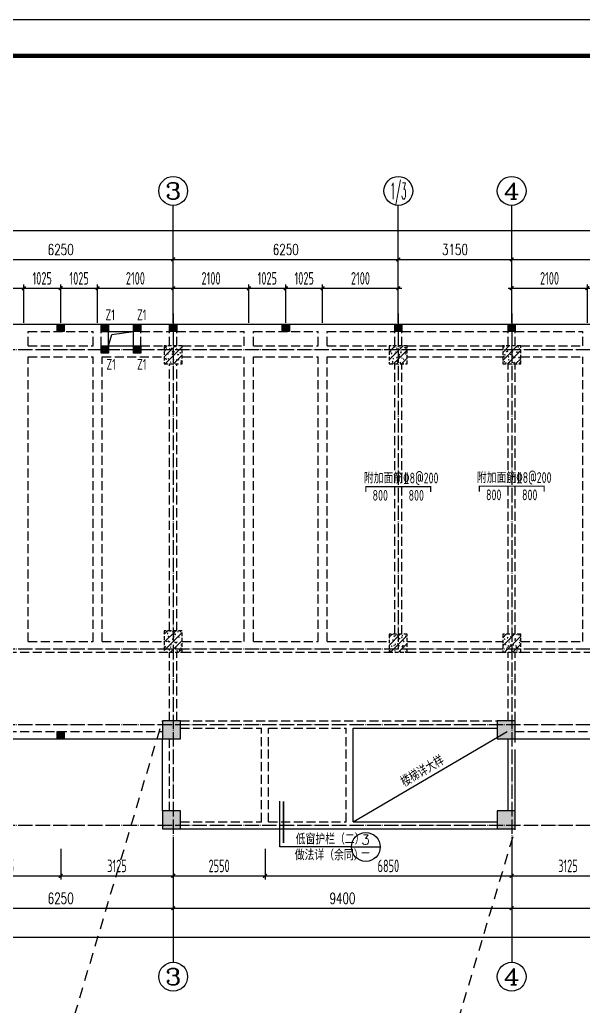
# Model space of a CAD drawing. Extents: x 139600 to 234074, y -135459 to 284050.
# Drawn here: x 158338 to 173988, y 256680 to 284050 of the extents above; entities that cross this region are included whole.
import ezdxf
from ezdxf.enums import TextEntityAlignment as Align

# ---------------------------------------------------------------- set-up
doc = ezdxf.new("R2010")
doc.units = 0
doc.header["$LTSCALE"] = 100
for name, pattern in [('3', [5, 3, -2]), ('DASHED', [0.75, 0.5, -0.25]), ('DASHEDX2', [1.5, 1, -0.5]), ('DOTE', [2.42, 2, -0.2, 0.02, -0.2]), ('HIDDEN', [7, 5, -2])]:
    doc.linetypes.add(name, pattern=pattern)
doc.layers.get('0').update_dxf_attribs({"linetype": 'CONTINUOUS'})
doc.layers.get('Defpoints').update_dxf_attribs({"linetype": 'CONTINUOUS'})
for name, color, linetype in [('AXIS', 3, 'CONTINUOUS'), ('AXIS_TEXT', 7, 'CONTINUOUS'), ('BEAM', 4, 'DASHED'), ('BEAM_CON', 4, 'CONTINUOUS'), ('B挑板&檐线', 6, 'CONTINUOUS'), ('B板细部尺寸标注', 9, 'CONTINUOUS'), ('COLU', 7, 'CONTINUOUS'), ('DOTE', 8, 'DOTE'), ('D大样&索引', 7, 'CONTINUOUS'), ('D洞口边线', 6, 'CONTINUOUS'), ('GZ', 2, 'CONTINUOUS'), ('S审图修改', 2, 'CONTINUOUS'), ('T模板通用标注', 7, 'CONTINUOUS'), ('图框', 7, 'CONTINUOUS')]:
    doc.layers.add(name, color=color, linetype=linetype)
doc.styles.add('_TCH_AXIS', font='COMPLEX', dxfattribs={"bigfont": 'GBCBIG'})
doc.styles.add('_TCH_DIM', font='tssdeng.shx', dxfattribs={"width": 0.7, "bigfont": '1.shx'})
doc.styles.add('_TCH_DIM_T3', font='simplex_.ttf', dxfattribs={"width": 0.705882, "bigfont": 'GBCBIG'})
doc.styles.add('BW_Rein', font='Tssdeng.shx', dxfattribs={"width": 0.7, "bigfont": 'hztxt.shx'})
doc.styles.add('COMP', font='COMPLEX', dxfattribs={"bigfont": 'hztxt'})
doc.styles.add('COMPLEX', font='COMPLEX')
doc.styles.add('TSSD_Dimension', font='tssdeng.shx', dxfattribs={"width": 0.62, "bigfont": '1.shx'})
doc.styles.add('TSSD_Rein', font='Tssdeng.shx', dxfattribs={"width": 0.7, "bigfont": '1.shx'})
doc.dimstyles.new('_TCH_ARCH&&100', dxfattribs={"dimtxt": 297.5, "dimasz": 100, "dimexe": 250, "dimexo": 300, "dimgap": 126.25, "dimtad": 1, "dimdec": 0, "dimzin": 0, "dimdsep": 46, "dimtxsty": '_TCH_DIM_T3', "dimblk": 'ARCHTICK', "dimcen": 0.09, "dimclrt": 7, "dimazin": 2, "dimtfac": 1, "dimtdec": 0, "dimtix": 1, "dimtmove": 2, "dimatfit": 3, "dimfxl": 1, "dimtolj": 1, "dimtzin": 0, "dimarcsym": 0})
doc.dimstyles.new('TSSD_100_100', dxfattribs={"dimtxt": 350, "dimasz": 100, "dimexe": 100, "dimexo": 250, "dimgap": 100, "dimtad": 1, "dimdec": 0, "dimzin": 0, "dimdsep": 46, "dimtxsty": 'TSSD_Dimension', "dimblk": 'ARCHTICK', "dimblk1": 'ARCHTICK', "dimblk2": 'ARCHTICK', "dimcen": 0, "dimdle": 100, "dimclrt": 7, "dimadec": 0, "dimazin": 0, "dimtfac": 1, "dimtdec": 0, "dimtix": 1, "dimtmove": 2, "dimatfit": 3, "dimfxl": 1, "dimtolj": 1, "dimtzin": 0, "dimarcsym": 0})
doc.dimstyles.new('TSSD_100_100$0', dxfattribs={"dimtxt": 350, "dimasz": 150, "dimexe": 100, "dimexo": 50, "dimgap": 100, "dimtad": 1, "dimdec": 0, "dimzin": 0, "dimdsep": 46, "dimtxsty": 'TSSD_Rein', "dimblk": 'OBLIQUE', "dimcen": 0, "dimdle": 100, "dimclrt": 7, "dimadec": 0, "dimazin": 0, "dimtfac": 1, "dimtdec": 0, "dimtix": 1, "dimtmove": 2, "dimatfit": 3, "dimfxl": 250, "dimtolj": 1, "dimtzin": 0, "dimarcsym": 0})
pattern_1 = [(50, (87225, 0), (143.452037, -12.550427), [15, -165]), (355, (87225, 0), (-27.75027, 150.43843), [12, -132]), (100.4514, (87236.95, -1.05), (115.701876, 137.88791), [12.74804, -140.22842]), (46.1842, (87225, 40), (213.44821, -33.1038), [22.5, -247.5]), (96.6356, (87242.79, 37.24), (186.93254, 194.82357), [19.12206, -210.3426]), (351.1842, (87225, 40), (186.93239, 194.82372), [18, -198]), (21, (87245, 30), (119.38141, -80.52378), [15, -165]), (326, (87245, 30), (48.66307, 145.03001), [12, -132]), (71.4514, (87254.95, 23.29), (168.044526, 64.5061), [12.74804, -140.22842]), (45, (87225, 0), (-113.137085, 113.137085), [])]

# ---------------------------------------------------------------- blocks, each defined once
blk = doc.blocks.new('_AXISO')
blk.add_circle((0, 0), 0.5)
at = {"layer": 'AXIS_TEXT', "style": 'COMPLEX', "width": 1.041667}
blk.add_attdef('A', text='', height=0.56, dxfattribs=at).set_placement((-0.25, -0.28), (0.25, -0.28), align=Align.FIT)
blk = doc.blocks.new('_ArchTick')
at = {"color": 0, "linetype": 'ByBlock', "const_width": 0.4}
blk.add_lwpolyline([(-0.5, -0.5), (0.5, 0.5)], dxfattribs=at)
blk = doc.blocks.new('*D409')
at = {"layer": 'AXIS', "color": 0, "lineweight": -2}
for p, q in [((156350, 276200), (156350, 277650)), ((162600, 276200), (162600, 277650)), ((156350, 277400), (162600, 277400))]:
    blk.add_line(p, q, dxfattribs=at)
at = {"layer": 'Defpoints', "color": 0}
for p in [(162600, 277400), (156350, 275900), (162600, 275900)]:
    blk.add_point(p, dxfattribs=at)
at = {"layer": 'AXIS', "color": 0, "lineweight": -2, "xscale": 100, "yscale": 100, "zscale": 100, "rotation": 180}
blk.add_blockref('_ArchTick', (156350, 277400), dxfattribs=at)
at = {"layer": 'AXIS', "color": 0, "lineweight": -2, "xscale": 100, "yscale": 100, "zscale": 100}
blk.add_blockref('_ArchTick', (162600, 277400), dxfattribs=at)
at = {"layer": 'AXIS', "color": 7, "insert": (159475, 277675), "char_height": 297.5, "attachment_point": 5, "style": '_TCH_DIM_T3'}
blk.add_mtext('\\A1;6250', dxfattribs=at)
blk = doc.blocks.new('*D410')
at = {"layer": 'AXIS', "color": 0, "lineweight": -2}
for p, q in [((162600, 276200), (162600, 277650)), ((168850, 276200), (168850, 277650)), ((162600, 277400), (168850, 277400))]:
    blk.add_line(p, q, dxfattribs=at)
at = {"layer": 'Defpoints', "color": 0}
for p in [(168850, 277400), (162600, 275900), (168850, 275900)]:
    blk.add_point(p, dxfattribs=at)
at = {"layer": 'AXIS', "color": 0, "lineweight": -2, "xscale": 100, "yscale": 100, "zscale": 100, "rotation": 180}
blk.add_blockref('_ArchTick', (162600, 277400), dxfattribs=at)
at = {"layer": 'AXIS', "color": 0, "lineweight": -2, "xscale": 100, "yscale": 100, "zscale": 100}
blk.add_blockref('_ArchTick', (168850, 277400), dxfattribs=at)
at = {"layer": 'AXIS', "color": 7, "insert": (165725, 277675), "char_height": 297.5, "attachment_point": 5, "style": '_TCH_DIM_T3'}
blk.add_mtext('\\A1;6250', dxfattribs=at)
blk = doc.blocks.new('*D411')
at = {"layer": 'AXIS', "color": 0, "lineweight": -2}
for p, q in [((168850, 276200), (168850, 277650)), ((172000, 276200), (172000, 277650)), ((168850, 277400), (172000, 277400))]:
    blk.add_line(p, q, dxfattribs=at)
at = {"layer": 'Defpoints', "color": 0}
for p in [(172000, 277400), (168850, 275900), (172000, 275900)]:
    blk.add_point(p, dxfattribs=at)
at = {"layer": 'AXIS', "color": 0, "lineweight": -2, "xscale": 100, "yscale": 100, "zscale": 100, "rotation": 180}
blk.add_blockref('_ArchTick', (168850, 277400), dxfattribs=at)
at = {"layer": 'AXIS', "color": 0, "lineweight": -2, "xscale": 100, "yscale": 100, "zscale": 100}
blk.add_blockref('_ArchTick', (172000, 277400), dxfattribs=at)
at = {"layer": 'AXIS', "color": 7, "insert": (170425, 277675), "char_height": 297.5, "attachment_point": 5, "style": '_TCH_DIM_T3'}
blk.add_mtext('\\A1;3150', dxfattribs=at)
blk = doc.blocks.new('*D412')
at = {"layer": 'AXIS', "color": 0, "lineweight": -2}
for p, q in [((172000, 276200), (172000, 277650)), ((178250, 276200), (178250, 277650)), ((172000, 277400), (178250, 277400))]:
    blk.add_line(p, q, dxfattribs=at)
at = {"layer": 'Defpoints', "color": 0}
for p in [(178250, 277400), (172000, 275900), (178250, 275900)]:
    blk.add_point(p, dxfattribs=at)
at = {"layer": 'AXIS', "color": 0, "lineweight": -2, "xscale": 100, "yscale": 100, "zscale": 100, "rotation": 180}
blk.add_blockref('_ArchTick', (172000, 277400), dxfattribs=at)
at = {"layer": 'AXIS', "color": 0, "lineweight": -2, "xscale": 100, "yscale": 100, "zscale": 100}
blk.add_blockref('_ArchTick', (178250, 277400), dxfattribs=at)
at = {"layer": 'AXIS', "color": 7, "insert": (175125, 277675), "char_height": 297.5, "attachment_point": 5, "style": '_TCH_DIM_T3'}
blk.add_mtext('\\A1;6250', dxfattribs=at)
blk = doc.blocks.new('*D416')
at = {"layer": 'AXIS', "color": 0, "lineweight": -2}
for p, q in [((156350, 260100), (156350, 259150)), ((162600, 260100), (162600, 259150)), ((156350, 259400), (162600, 259400))]:
    blk.add_line(p, q, dxfattribs=at)
at = {"layer": 'Defpoints', "color": 0}
for p in [(156350, 260400), (162600, 260400), (162600, 259400)]:
    blk.add_point(p, dxfattribs=at)
at = {"layer": 'AXIS', "color": 0, "lineweight": -2, "xscale": 100, "yscale": 100, "zscale": 100, "rotation": 180}
blk.add_blockref('_ArchTick', (156350, 259400), dxfattribs=at)
at = {"layer": 'AXIS', "color": 0, "lineweight": -2, "xscale": 100, "yscale": 100, "zscale": 100}
blk.add_blockref('_ArchTick', (162600, 259400), dxfattribs=at)
at = {"layer": 'AXIS', "color": 7, "insert": (159475, 259675), "char_height": 297.5, "attachment_point": 5, "style": '_TCH_DIM_T3'}
blk.add_mtext('\\A1;6250', dxfattribs=at)
blk = doc.blocks.new('*D417')
at = {"layer": 'AXIS', "color": 0, "lineweight": -2}
for p, q in [((162600, 260100), (162600, 259150)), ((172000, 260100), (172000, 259150)), ((162600, 259400), (172000, 259400))]:
    blk.add_line(p, q, dxfattribs=at)
at = {"layer": 'Defpoints', "color": 0}
for p in [(162600, 260400), (172000, 260400), (172000, 259400)]:
    blk.add_point(p, dxfattribs=at)
at = {"layer": 'AXIS', "color": 0, "lineweight": -2, "xscale": 100, "yscale": 100, "zscale": 100, "rotation": 180}
blk.add_blockref('_ArchTick', (162600, 259400), dxfattribs=at)
at = {"layer": 'AXIS', "color": 0, "lineweight": -2, "xscale": 100, "yscale": 100, "zscale": 100}
blk.add_blockref('_ArchTick', (172000, 259400), dxfattribs=at)
at = {"layer": 'AXIS', "color": 7, "insert": (167300, 259675), "char_height": 297.5, "attachment_point": 5, "style": '_TCH_DIM_T3'}
blk.add_mtext('\\A1;9400', dxfattribs=at)
blk = doc.blocks.new('*D418')
at = {"layer": 'AXIS', "color": 0, "lineweight": -2}
for p, q in [((172000, 260100), (172000, 259150)), ((178250, 260100), (178250, 259150)), ((172000, 259400), (178250, 259400))]:
    blk.add_line(p, q, dxfattribs=at)
at = {"layer": 'Defpoints', "color": 0}
for p in [(172000, 260400), (178250, 260400), (178250, 259400)]:
    blk.add_point(p, dxfattribs=at)
at = {"layer": 'AXIS', "color": 0, "lineweight": -2, "xscale": 100, "yscale": 100, "zscale": 100, "rotation": 180}
blk.add_blockref('_ArchTick', (172000, 259400), dxfattribs=at)
at = {"layer": 'AXIS', "color": 0, "lineweight": -2, "xscale": 100, "yscale": 100, "zscale": 100}
blk.add_blockref('_ArchTick', (178250, 259400), dxfattribs=at)
at = {"layer": 'AXIS', "color": 7, "insert": (175125, 259675), "char_height": 297.5, "attachment_point": 5, "style": '_TCH_DIM_T3'}
blk.add_mtext('\\A1;6250', dxfattribs=at)
blk = doc.blocks.new('*D422')
at = {"layer": 'AXIS', "color": 0, "lineweight": -2}
for p, q in [((150100, 276200), (150100, 278450)), ((201850, 276200), (201850, 278450)), ((150100, 278200), (201850, 278200))]:
    blk.add_line(p, q, dxfattribs=at)
at = {"layer": 'Defpoints', "color": 0}
for p in [(201850, 278200), (150100, 275900), (201850, 275900)]:
    blk.add_point(p, dxfattribs=at)
at = {"layer": 'AXIS', "color": 0, "lineweight": -2, "xscale": 100, "yscale": 100, "zscale": 100, "rotation": 180}
blk.add_blockref('_ArchTick', (150100, 278200), dxfattribs=at)
at = {"layer": 'AXIS', "color": 0, "lineweight": -2, "xscale": 100, "yscale": 100, "zscale": 100}
blk.add_blockref('_ArchTick', (201850, 278200), dxfattribs=at)
at = {"layer": 'AXIS', "color": 7, "insert": (175975, 278475), "char_height": 297.5, "attachment_point": 5, "style": '_TCH_DIM_T3'}
blk.add_mtext('\\A1;51750', dxfattribs=at)
blk = doc.blocks.new('*D427')
at = {"layer": 'AXIS', "color": 0, "lineweight": -2}
for p, q in [((150100, 260100), (150100, 258350)), ((201850, 260100), (201850, 258350)), ((150100, 258600), (201850, 258600))]:
    blk.add_line(p, q, dxfattribs=at)
at = {"layer": 'Defpoints', "color": 0}
for p in [(150100, 260400), (201850, 260400), (201850, 258600)]:
    blk.add_point(p, dxfattribs=at)
at = {"layer": 'AXIS', "color": 0, "lineweight": -2, "xscale": 100, "yscale": 100, "zscale": 100, "rotation": 180}
blk.add_blockref('_ArchTick', (150100, 258600), dxfattribs=at)
at = {"layer": 'AXIS', "color": 0, "lineweight": -2, "xscale": 100, "yscale": 100, "zscale": 100}
blk.add_blockref('_ArchTick', (201850, 258600), dxfattribs=at)
at = {"layer": 'AXIS', "color": 7, "insert": (175975, 258875), "char_height": 297.5, "attachment_point": 5, "style": '_TCH_DIM_T3'}
blk.add_mtext('\\A1;51750', dxfattribs=at)
blk = doc.blocks.new('*D432')
at = {"layer": 'B板细部尺寸标注', "color": 0, "lineweight": -2}
for p, q in [((162600, 261050), (162600, 260200)), ((165150, 261050), (165150, 260200)), ((162500, 260300), (165250, 260300))]:
    blk.add_line(p, q, dxfattribs=at)
at = {"layer": 'Defpoints', "color": 0}
for p in [(162600, 261300), (165150, 261300), (165150, 260300)]:
    blk.add_point(p, dxfattribs=at)
at = {"layer": 'B板细部尺寸标注', "color": 0, "lineweight": -2, "xscale": 100, "yscale": 100, "zscale": 100, "rotation": 180}
blk.add_blockref('_ArchTick', (162600, 260300), dxfattribs=at)
at = {"layer": 'B板细部尺寸标注', "color": 0, "lineweight": -2, "xscale": 100, "yscale": 100, "zscale": 100}
blk.add_blockref('_ArchTick', (165150, 260300), dxfattribs=at)
at = {"layer": 'B板细部尺寸标注', "color": 7, "insert": (163875, 260575), "char_height": 350, "attachment_point": 5, "style": 'TSSD_Dimension'}
blk.add_mtext('\\A1;2550', dxfattribs=at)
blk = doc.blocks.new('*D433')
at = {"layer": 'B板细部尺寸标注', "color": 0, "lineweight": -2}
for p, q in [((165150, 261050), (165150, 260200)), ((172000, 261050), (172000, 260200)), ((165050, 260300), (172100, 260300))]:
    blk.add_line(p, q, dxfattribs=at)
at = {"layer": 'Defpoints', "color": 0}
for p in [(165150, 261300), (172000, 261300), (172000, 260300)]:
    blk.add_point(p, dxfattribs=at)
at = {"layer": 'B板细部尺寸标注', "color": 0, "lineweight": -2, "xscale": 100, "yscale": 100, "zscale": 100, "rotation": 180}
blk.add_blockref('_ArchTick', (165150, 260300), dxfattribs=at)
at = {"layer": 'B板细部尺寸标注', "color": 0, "lineweight": -2, "xscale": 100, "yscale": 100, "zscale": 100}
blk.add_blockref('_ArchTick', (172000, 260300), dxfattribs=at)
at = {"layer": 'B板细部尺寸标注', "color": 7, "insert": (168575, 260575), "char_height": 350, "attachment_point": 5, "style": 'TSSD_Dimension'}
blk.add_mtext('\\A1;6850', dxfattribs=at)
blk = doc.blocks.new('*D450')
at = {"layer": 'B板细部尺寸标注', "color": 0, "lineweight": -2}
for p, q in [((171900, 276600), (174200, 276600)), ((172000, 275645), (172000, 276700)), ((174100, 275645), (174100, 276700))]:
    blk.add_line(p, q, dxfattribs=at)
at = {"layer": 'Defpoints', "color": 0}
for p in [(174100, 276600), (172000, 275395), (174100, 275395)]:
    blk.add_point(p, dxfattribs=at)
at = {"layer": 'B板细部尺寸标注', "color": 0, "lineweight": -2, "xscale": 100, "yscale": 100, "zscale": 100, "rotation": 180}
blk.add_blockref('_ArchTick', (172000, 276600), dxfattribs=at)
at = {"layer": 'B板细部尺寸标注', "color": 0, "lineweight": -2, "xscale": 100, "yscale": 100, "zscale": 100}
blk.add_blockref('_ArchTick', (174100, 276600), dxfattribs=at)
at = {"layer": 'B板细部尺寸标注', "color": 7, "insert": (173050, 276875), "char_height": 350, "attachment_point": 5, "style": 'TSSD_Dimension'}
blk.add_mtext('\\A1;2100', dxfattribs=at)
blk = doc.blocks.new('*D452')
at = {"layer": 'B板细部尺寸标注', "color": 0, "lineweight": -2}
for p, q in [((166650, 276600), (168950, 276600)), ((166750, 275645), (166750, 276700)), ((168850, 275645), (168850, 276700))]:
    blk.add_line(p, q, dxfattribs=at)
at = {"layer": 'Defpoints', "color": 0}
for p in [(168850, 276600), (166750, 275395), (168850, 275395)]:
    blk.add_point(p, dxfattribs=at)
at = {"layer": 'B板细部尺寸标注', "color": 0, "lineweight": -2, "xscale": 100, "yscale": 100, "zscale": 100, "rotation": 180}
blk.add_blockref('_ArchTick', (166750, 276600), dxfattribs=at)
at = {"layer": 'B板细部尺寸标注', "color": 0, "lineweight": -2, "xscale": 100, "yscale": 100, "zscale": 100}
blk.add_blockref('_ArchTick', (168850, 276600), dxfattribs=at)
at = {"layer": 'B板细部尺寸标注', "color": 7, "insert": (167800, 276875), "char_height": 350, "attachment_point": 5, "style": 'TSSD_Dimension'}
blk.add_mtext('\\A1;2100', dxfattribs=at)
blk = doc.blocks.new('*D453')
at = {"layer": 'B板细部尺寸标注', "color": 0, "lineweight": -2}
for p, q in [((162500, 276600), (164800, 276600)), ((162600, 275645), (162600, 276700)), ((164700, 275645), (164700, 276700))]:
    blk.add_line(p, q, dxfattribs=at)
at = {"layer": 'Defpoints', "color": 0}
for p in [(164700, 276600), (162600, 275395), (164700, 275395)]:
    blk.add_point(p, dxfattribs=at)
at = {"layer": 'B板细部尺寸标注', "color": 0, "lineweight": -2, "xscale": 100, "yscale": 100, "zscale": 100, "rotation": 180}
blk.add_blockref('_ArchTick', (162600, 276600), dxfattribs=at)
at = {"layer": 'B板细部尺寸标注', "color": 0, "lineweight": -2, "xscale": 100, "yscale": 100, "zscale": 100}
blk.add_blockref('_ArchTick', (164700, 276600), dxfattribs=at)
at = {"layer": 'B板细部尺寸标注', "color": 7, "insert": (163650, 276875), "char_height": 350, "attachment_point": 5, "style": 'TSSD_Dimension'}
blk.add_mtext('\\A1;2100', dxfattribs=at)
blk = doc.blocks.new('*D454')
at = {"layer": 'B板细部尺寸标注', "color": 0, "lineweight": -2}
for p, q in [((164600, 276600), (165825, 276600)), ((164700, 275645), (164700, 276700)), ((165725, 275645), (165725, 276700))]:
    blk.add_line(p, q, dxfattribs=at)
at = {"layer": 'Defpoints', "color": 0}
for p in [(165725, 276600), (164700, 275395), (165725, 275395)]:
    blk.add_point(p, dxfattribs=at)
at = {"layer": 'B板细部尺寸标注', "color": 0, "lineweight": -2, "xscale": 100, "yscale": 100, "zscale": 100, "rotation": 180}
blk.add_blockref('_ArchTick', (164700, 276600), dxfattribs=at)
at = {"layer": 'B板细部尺寸标注', "color": 0, "lineweight": -2, "xscale": 100, "yscale": 100, "zscale": 100}
blk.add_blockref('_ArchTick', (165725, 276600), dxfattribs=at)
at = {"layer": 'B板细部尺寸标注', "color": 7, "insert": (165212, 276875), "char_height": 350, "attachment_point": 5, "style": 'TSSD_Dimension'}
blk.add_mtext('\\A1;1025', dxfattribs=at)
blk = doc.blocks.new('*D455')
at = {"layer": 'B板细部尺寸标注', "color": 0, "lineweight": -2}
for p, q in [((160400, 276600), (162700, 276600)), ((160500, 275645), (160500, 276700)), ((162600, 275645), (162600, 276700))]:
    blk.add_line(p, q, dxfattribs=at)
at = {"layer": 'Defpoints', "color": 0}
for p in [(162600, 276600), (160500, 275395), (162600, 275395)]:
    blk.add_point(p, dxfattribs=at)
at = {"layer": 'B板细部尺寸标注', "color": 0, "lineweight": -2, "xscale": 100, "yscale": 100, "zscale": 100, "rotation": 180}
blk.add_blockref('_ArchTick', (160500, 276600), dxfattribs=at)
at = {"layer": 'B板细部尺寸标注', "color": 0, "lineweight": -2, "xscale": 100, "yscale": 100, "zscale": 100}
blk.add_blockref('_ArchTick', (162600, 276600), dxfattribs=at)
at = {"layer": 'B板细部尺寸标注', "color": 7, "insert": (161550, 276875), "char_height": 350, "attachment_point": 5, "style": 'TSSD_Dimension'}
blk.add_mtext('\\A1;2100', dxfattribs=at)
blk = doc.blocks.new('*D456')
at = {"layer": 'B板细部尺寸标注', "color": 0, "lineweight": -2}
for p, q in [((156250, 276600), (158550, 276600)), ((156350, 275645), (156350, 276700)), ((158450, 275645), (158450, 276700))]:
    blk.add_line(p, q, dxfattribs=at)
at = {"layer": 'Defpoints', "color": 0}
for p in [(158450, 276600), (156350, 275395), (158450, 275395)]:
    blk.add_point(p, dxfattribs=at)
at = {"layer": 'B板细部尺寸标注', "color": 0, "lineweight": -2, "xscale": 100, "yscale": 100, "zscale": 100, "rotation": 180}
blk.add_blockref('_ArchTick', (156350, 276600), dxfattribs=at)
at = {"layer": 'B板细部尺寸标注', "color": 0, "lineweight": -2, "xscale": 100, "yscale": 100, "zscale": 100}
blk.add_blockref('_ArchTick', (158450, 276600), dxfattribs=at)
at = {"layer": 'B板细部尺寸标注', "color": 7, "insert": (157400, 276875), "char_height": 350, "attachment_point": 5, "style": 'TSSD_Dimension'}
blk.add_mtext('\\A1;2100', dxfattribs=at)
blk = doc.blocks.new('*D457')
at = {"layer": 'B板细部尺寸标注', "color": 0, "lineweight": -2}
for p, q in [((159375, 276600), (160600, 276600)), ((159475, 275645), (159475, 276700)), ((160500, 275645), (160500, 276700))]:
    blk.add_line(p, q, dxfattribs=at)
at = {"layer": 'Defpoints', "color": 0}
for p in [(160500, 276600), (159475, 275395), (160500, 275395)]:
    blk.add_point(p, dxfattribs=at)
at = {"layer": 'B板细部尺寸标注', "color": 0, "lineweight": -2, "xscale": 100, "yscale": 100, "zscale": 100, "rotation": 180}
blk.add_blockref('_ArchTick', (159475, 276600), dxfattribs=at)
at = {"layer": 'B板细部尺寸标注', "color": 0, "lineweight": -2, "xscale": 100, "yscale": 100, "zscale": 100}
blk.add_blockref('_ArchTick', (160500, 276600), dxfattribs=at)
at = {"layer": 'B板细部尺寸标注', "color": 7, "insert": (159988, 276875), "char_height": 350, "attachment_point": 5, "style": 'TSSD_Dimension'}
blk.add_mtext('\\A1;1025', dxfattribs=at)
blk = doc.blocks.new('A2+1_2')
at = {"layer": '图框'}
blk.add_lwpolyline([(0, 0), (89100, 0), (89100, 42000), (0, 42000)], close=True, dxfattribs=at)
at = {"layer": '图框', "const_width": 120}
blk.add_lwpolyline([(2500, 1000), (88100, 1000), (88100, 41000), (2500, 41000)], close=True, dxfattribs=at)
blk = doc.blocks.new('A$C000F6301')
at = {"layer": 'D大样&索引', "color": 6}
blk.add_line((0, 0), (800, 0), dxfattribs=at)
blk.add_circle((400, 0), 400, dxfattribs=at)
blk = doc.blocks.new('GZ')
at = {"layer": 'GZ'}
blk.add_hatch(color=252, dxfattribs=at).paths.add_polyline_path([(200, 0), (0, 0), (0, 200), (200, 200)])
at = {"layer": 'GZ', "color": 2}
blk.add_lwpolyline([(200, 0), (0, 0), (0, 200), (200, 200)], close=True, dxfattribs=at)
blk = doc.blocks.new('A$C4B1B14C1')
at = {"layer": 'GZ'}
for p in [(9275, 500), (12400, 500), (15525, 500), (18650, 500), (21800, 500), (9275, -10800)]:
    blk.add_blockref('GZ', p, dxfattribs=at)
blk = doc.blocks.new('*D1833')
at = {"layer": 'B板细部尺寸标注', "color": 0, "lineweight": -2}
for p, q in [((156350, 261050), (156350, 260200)), ((159475, 261050), (159475, 260200)), ((156250, 260300), (159575, 260300))]:
    blk.add_line(p, q, dxfattribs=at)
at = {"layer": 'Defpoints', "color": 0}
for p in [(156350, 261300), (159475, 261300), (159475, 260300)]:
    blk.add_point(p, dxfattribs=at)
at = {"layer": 'B板细部尺寸标注', "color": 0, "lineweight": -2, "xscale": 100, "yscale": 100, "zscale": 100, "rotation": 180}
blk.add_blockref('_ArchTick', (156350, 260300), dxfattribs=at)
at = {"layer": 'B板细部尺寸标注', "color": 0, "lineweight": -2, "xscale": 100, "yscale": 100, "zscale": 100}
blk.add_blockref('_ArchTick', (159475, 260300), dxfattribs=at)
at = {"layer": 'B板细部尺寸标注', "color": 7, "insert": (157912.5, 260575), "char_height": 350, "attachment_point": 5, "style": 'TSSD_Dimension'}
blk.add_mtext('\\A1;3125', dxfattribs=at)
blk = doc.blocks.new('*D1834')
at = {"layer": 'B板细部尺寸标注', "color": 0, "lineweight": -2}
for p, q in [((159475, 261050), (159475, 260200)), ((162600, 261050), (162600, 260200)), ((159375, 260300), (162700, 260300))]:
    blk.add_line(p, q, dxfattribs=at)
at = {"layer": 'Defpoints', "color": 0}
for p in [(159475, 261300), (162600, 261300), (162600, 260300)]:
    blk.add_point(p, dxfattribs=at)
at = {"layer": 'B板细部尺寸标注', "color": 0, "lineweight": -2, "xscale": 100, "yscale": 100, "zscale": 100, "rotation": 180}
blk.add_blockref('_ArchTick', (159475, 260300), dxfattribs=at)
at = {"layer": 'B板细部尺寸标注', "color": 0, "lineweight": -2, "xscale": 100, "yscale": 100, "zscale": 100}
blk.add_blockref('_ArchTick', (162600, 260300), dxfattribs=at)
at = {"layer": 'B板细部尺寸标注', "color": 7, "insert": (161037.5, 260575), "char_height": 350, "attachment_point": 5, "style": 'TSSD_Dimension'}
blk.add_mtext('\\A1;3125', dxfattribs=at)
blk = doc.blocks.new('*D1835')
at = {"layer": 'B板细部尺寸标注', "color": 0, "lineweight": -2}
for p, q in [((172000, 261050), (172000, 260200)), ((175125, 261050), (175125, 260200)), ((171900, 260300), (175225, 260300))]:
    blk.add_line(p, q, dxfattribs=at)
at = {"layer": 'Defpoints', "color": 0}
for p in [(172000, 261300), (175125, 261300), (175125, 260300)]:
    blk.add_point(p, dxfattribs=at)
at = {"layer": 'B板细部尺寸标注', "color": 0, "lineweight": -2, "xscale": 100, "yscale": 100, "zscale": 100, "rotation": 180}
blk.add_blockref('_ArchTick', (172000, 260300), dxfattribs=at)
at = {"layer": 'B板细部尺寸标注', "color": 0, "lineweight": -2, "xscale": 100, "yscale": 100, "zscale": 100}
blk.add_blockref('_ArchTick', (175125, 260300), dxfattribs=at)
at = {"layer": 'B板细部尺寸标注', "color": 7, "insert": (173562.5, 260575), "char_height": 350, "attachment_point": 5, "style": 'TSSD_Dimension'}
blk.add_mtext('\\A1;3125', dxfattribs=at)
blk = doc.blocks.new('*D1842')
at = {"layer": 'B板细部尺寸标注', "color": 0, "lineweight": -2}
for p, q in [((158350, 276600), (159575, 276600)), ((158450, 275645), (158450, 276700)), ((159475, 275645), (159475, 276700))]:
    blk.add_line(p, q, dxfattribs=at)
at = {"layer": 'Defpoints', "color": 0}
for p in [(159475, 276600), (158450, 275395), (159475, 275395)]:
    blk.add_point(p, dxfattribs=at)
at = {"layer": 'B板细部尺寸标注', "color": 0, "lineweight": -2, "xscale": 100, "yscale": 100, "zscale": 100, "rotation": 180}
blk.add_blockref('_ArchTick', (158450, 276600), dxfattribs=at)
at = {"layer": 'B板细部尺寸标注', "color": 0, "lineweight": -2, "xscale": 100, "yscale": 100, "zscale": 100}
blk.add_blockref('_ArchTick', (159475, 276600), dxfattribs=at)
at = {"layer": 'B板细部尺寸标注', "color": 7, "insert": (158962, 276875), "char_height": 350, "attachment_point": 5, "style": 'TSSD_Dimension'}
blk.add_mtext('\\A1;1025', dxfattribs=at)
blk = doc.blocks.new('*D1843')
at = {"layer": 'B板细部尺寸标注', "color": 0, "lineweight": -2}
for p, q in [((165625, 276600), (166850, 276600)), ((165725, 275645), (165725, 276700)), ((166750, 275645), (166750, 276700))]:
    blk.add_line(p, q, dxfattribs=at)
at = {"layer": 'Defpoints', "color": 0}
for p in [(166750, 276600), (165725, 275395), (166750, 275395)]:
    blk.add_point(p, dxfattribs=at)
at = {"layer": 'B板细部尺寸标注', "color": 0, "lineweight": -2, "xscale": 100, "yscale": 100, "zscale": 100, "rotation": 180}
blk.add_blockref('_ArchTick', (165725, 276600), dxfattribs=at)
at = {"layer": 'B板细部尺寸标注', "color": 0, "lineweight": -2, "xscale": 100, "yscale": 100, "zscale": 100}
blk.add_blockref('_ArchTick', (166750, 276600), dxfattribs=at)
at = {"layer": 'B板细部尺寸标注', "color": 7, "insert": (166238, 276875), "char_height": 350, "attachment_point": 5, "style": 'TSSD_Dimension'}
blk.add_mtext('\\A1;1025', dxfattribs=at)

msp = doc.modelspace()

# ---------------------------------------------------------------- hatches: boundary and pattern name
at = {"layer": 'COLU'}
h = msp.add_hatch(dxfattribs=at)
h.set_pattern_fill('ARMOREDW', color=251, scale=20, style=0)
h.set_pattern_definition(pattern_1)
h.paths.add_polyline_path([(162850, 274500), (162850, 275000), (162350, 275000), (162350, 274500)])
h = msp.add_hatch(dxfattribs=at)
h.set_pattern_fill('ARMOREDW', color=251, scale=20, style=0)
h.set_pattern_definition(pattern_1)
h.paths.add_polyline_path([(169100, 274500), (169100, 275000), (168600, 275000), (168600, 274500)])
h = msp.add_hatch(dxfattribs=at)
h.set_pattern_fill('ARMOREDW', color=251, scale=20, style=0)
h.set_pattern_definition(pattern_1)
h.paths.add_polyline_path([(172250, 274500), (172250, 275000), (171750, 275000), (171750, 274500)])
h = msp.add_hatch(dxfattribs=at)
h.set_pattern_fill('ARMOREDW', color=251, scale=20, style=0)
h.set_pattern_definition(pattern_1)
h.paths.add_polyline_path([(162850, 266500), (162850, 267100), (162350, 267100), (162350, 266500)])
h = msp.add_hatch(dxfattribs=at)
h.set_pattern_fill('ARMOREDW', color=251, scale=20, style=0)
h.set_pattern_definition(pattern_1)
h.paths.add_polyline_path([(169100, 266500), (169100, 267000), (168600, 267000), (168600, 266500)])
h = msp.add_hatch(dxfattribs=at)
h.set_pattern_fill('ARMOREDW', color=251, scale=20, style=0)
h.set_pattern_definition(pattern_1)
h.paths.add_polyline_path([(172250, 266500), (172250, 267000), (171750, 267000), (171750, 266500)])
for points in [[(162800, 264100), (162800, 264600), (162300, 264600), (162300, 264100)], [(172100, 264100), (172100, 264600), (171600, 264600), (171600, 264100)], [(162800, 261600), (162800, 262100), (162300, 262100), (162300, 261600)], [(172100, 261600), (172100, 262100), (171600, 262100), (171600, 261600)]]:
    msp.add_hatch(color=251, dxfattribs=at).paths.add_polyline_path(points)
at = {"layer": 'GZ'}
for points in [[(160800, 275400), (160600, 275400), (160600, 275600), (160800, 275600)], [(161700, 275400), (161500, 275400), (161500, 275600), (161700, 275600)], [(160800, 274800), (160600, 274800), (160600, 275000), (160800, 275000)], [(161700, 274800), (161500, 274800), (161500, 275000), (161700, 275000)]]:
    msp.add_hatch(color=252, dxfattribs=at).paths.add_polyline_path(points)

# ---------------------------------------------------------------- linework, layer by layer
at = {"layer": 'AXIS'}
for p, q in [((162600, 275900), (162600, 278900)), ((168850, 275900), (168850, 278900)), ((172000, 275900), (172000, 278900)), ((162600, 260400), (162600, 257900)), ((172000, 260400), (172000, 257900))]:
    msp.add_line(p, q, dxfattribs=at)
at = {"layer": 'BEAM', "linetype": 'HIDDEN', "ltscale": 0.5}
for p, q in [((158575, 275400), (160375, 275400)), ((158575, 275000), (158575, 275400)), ((160375, 275000), (160375, 275400)), ((160600, 275400), (160775, 275400)), ((160600, 275000), (160600, 275400)), ((161700, 275000), (161700, 275400)), ((161700, 275400), (162500, 275400)), ((162500, 275000), (162500, 275400)), ((162700, 275400), (164575, 275400)), ((162700, 275000), (162700, 275400)), ((164575, 275000), (164575, 275400)), ((164825, 275400), (166625, 275400)), ((164825, 275000), (164825, 275400)), ((166625, 275000), (166625, 275400)), ((166875, 275400), (168750, 275400)), ((166875, 275000), (166875, 275400)), ((168750, 275000), (168750, 275400)), ((168950, 275400), (171900, 275400)), ((168950, 275000), (168950, 275400)), ((171900, 275000), (171900, 275400)), ((172100, 275400), (173975, 275400)), ((172100, 275000), (172100, 275400)), ((173975, 275000), (173975, 275400)), ((158575, 275000), (160375, 275000)), ((160600, 275000), (160775, 275000)), ((161700, 275000), (162350, 275000)), ((162850, 275000), (164575, 275000)), ((164825, 275000), (166625, 275000)), ((166875, 275000), (168600, 275000)), ((169100, 275000), (171750, 275000)), ((172250, 275000), (173975, 275000)), ((158575, 266800), (158575, 274700)), ((158575, 274700), (160375, 274700)), ((160375, 266800), (160375, 274700)), ((160625, 266800), (160625, 274700)), ((160625, 274700), (162350, 274700)), ((162850, 274700), (164575, 274700)), ((164575, 266800), (164575, 274700)), ((164825, 266800), (164825, 274700)), ((164825, 274700), (166625, 274700)), ((166625, 266800), (166625, 274700)), ((166875, 266800), (166875, 274700)), ((166875, 274700), (168600, 274700)), ((169100, 274700), (171750, 274700)), ((172250, 274700), (173975, 274700)), ((173975, 266800), (173975, 274700)), ((162500, 267100), (162500, 274500)), ((162700, 267100), (162700, 274500)), ((168750, 267000), (168750, 274500)), ((168950, 267000), (168950, 274500)), ((171900, 267000), (171900, 274500)), ((172100, 267000), (172100, 274500)), ((158575, 266800), (160375, 266800)), ((160625, 266800), (162350, 266800)), ((162850, 266800), (164575, 266800)), ((164825, 266800), (166625, 266800)), ((166875, 266800), (168600, 266800)), ((169100, 266800), (171750, 266800)), ((172250, 266800), (173975, 266800)), ((156600, 266500), (162350, 266500)), ((162500, 264600), (162500, 266500)), ((162700, 264600), (162700, 266500)), ((162850, 266500), (168600, 266500)), ((169100, 266500), (171750, 266500)), ((171900, 264600), (171900, 266500)), ((172100, 264600), (172100, 266500)), ((172250, 266500), (178000, 266500)), ((162800, 264600), (171600, 264600)), ((162800, 264400), (165050, 264400)), ((165050, 261800), (165050, 264400)), ((165250, 261800), (165250, 264400)), ((165250, 264400), (167400, 264400)), ((167400, 261800), (167400, 264400)), ((156600, 264300), (162300, 264300)), ((172100, 264300), (178000, 264300)), ((162500, 262100), (162500, 264100)), ((162800, 261800), (165050, 261800)), ((165250, 261800), (167400, 261800))]:
    msp.add_line(p, q, dxfattribs=at)
at = {"layer": 'BEAM_CON'}
for p, q in [((150000, 275600), (201950, 275600)), ((160800, 275400), (161500, 275400)), ((161500, 275000), (161500, 275400)), ((160800, 275000), (161500, 275000)), ((167600, 261800), (167600, 264400)), ((167600, 264400), (171600, 264400)), ((156600, 264100), (162300, 264100)), ((162300, 262100), (162300, 264100)), ((171900, 262100), (171900, 264100)), ((172100, 264100), (178000, 264100)), ((172100, 264000), (172100, 264100)), ((172100, 262100), (172100, 263800)), ((167600, 261800), (171600, 261800)), ((162800, 261600), (171600, 261600))]:
    msp.add_line(p, q, dxfattribs=at)
at = {"layer": 'B挑板&檐线'}
msp.add_line((160800, 275000), (160800, 275400), dxfattribs=at)
at = {"layer": 'COLU', "linetype": 'DASHEDX2'}
for points in [[(162850, 274500), (162850, 275000), (162350, 275000), (162350, 274500)], [(169100, 274500), (169100, 275000), (168600, 275000), (168600, 274500)], [(172250, 274500), (172250, 275000), (171750, 275000), (171750, 274500)], [(162850, 266500), (162850, 267100), (162350, 267100), (162350, 266500)], [(169100, 266500), (169100, 267000), (168600, 267000), (168600, 266500)], [(172250, 266500), (172250, 267000), (171750, 267000), (171750, 266500)]]:
    msp.add_lwpolyline(points, close=True, dxfattribs=at)
at = {"layer": 'COLU'}
for points in [[(162800, 264100), (162800, 264600), (162300, 264600), (162300, 264100)], [(172100, 264100), (172100, 264600), (171600, 264600), (171600, 264100)], [(162800, 261600), (162800, 262100), (162300, 262100), (162300, 261600)], [(172100, 261600), (172100, 262100), (171600, 262100), (171600, 261600)]]:
    msp.add_lwpolyline(points, close=True, dxfattribs=at)
at = {"layer": 'DOTE', "ltscale": 2}
for p, q in [((162600, 275900), (162600, 260500)), ((168850, 275900), (168850, 266600)), ((172000, 275900), (172000, 260500)), ((149100, 274900), (203300, 274900)), ((149100, 266600), (203300, 266600)), ((149100, 264500), (203300, 264500)), ((149100, 261700), (203300, 261700))]:
    msp.add_line(p, q, dxfattribs=at)
at = {"layer": 'D大样&索引', "color": 6}
for p, q in [((165557.3, 261100), (165557.3, 262365.9)), ((167548.6, 261100), (165557.3, 261100))]:
    msp.add_line(p, q, dxfattribs=at)
at = {"layer": 'D大样&索引', "color": 6, "const_width": 50}
msp.add_lwpolyline([(165661.2, 261209.4), (165661.2, 262365.9)], dxfattribs=at)
at = {"layer": 'D洞口边线'}
msp.add_lwpolyline([(160800, 275000), (160895.8, 275320.8), (161500, 275400)], dxfattribs=at)
at = {"layer": 'GZ', "color": 2}
for points in [[(160800, 275400), (160600, 275400), (160600, 275600), (160800, 275600)], [(161700, 275400), (161500, 275400), (161500, 275600), (161700, 275600)], [(160800, 274800), (160600, 274800), (160600, 275000), (160800, 275000)], [(161700, 274800), (161500, 274800), (161500, 275000), (161700, 275000)]]:
    msp.add_lwpolyline(points, close=True, dxfattribs=at)
at = {"layer": 'S审图修改', "const_width": 30}
for points in [[(167950, 270944.8), (167950, 271094.8), (169750, 271094.8), (169750, 270944.8)], [(171100, 270958.2), (171100, 271108.2), (172900, 271108.2), (172900, 270958.2)]]:
    msp.add_lwpolyline(points, dxfattribs=at)
at = {"layer": 'T模板通用标注', "linetype": '3'}
for p, q in [((159575, 255475), (162300, 264600)), ((169375, 252475), (172100, 261600))]:
    msp.add_line(p, q, dxfattribs=at)
at = {"layer": 'T模板通用标注'}
msp.add_line((167600, 261800), (171875, 264300), dxfattribs=at)

# ---------------------------------------------------------------- block references
msp.add_blockref('A2+1_2', (139600, 242050))
at = {"layer": 'AXIS'}
ref = msp.add_blockref('_AXISO', (162600, 279300), dxfattribs=dict(at, xscale=800, yscale=800, zscale=800))
ref.add_attrib('A', '3', dxfattribs={"layer": 'AXIS_TEXT', "height": 452.5, "style": '_TCH_AXIS', "width": 1.5}).set_placement((162373.7, 279073.7), (162826.3, 279073.7), align=Align.FIT)
ref = msp.add_blockref('_AXISO', (168850, 279300), dxfattribs=dict(at, xscale=800, yscale=800, zscale=800))
ref.add_attrib('A', '1/3', dxfattribs={"layer": 'AXIS_TEXT', "height": 452.55, "style": '_TCH_AXIS', "width": 0.411765}).set_placement((168623.7, 279073.7), (169076.3, 279073.7), align=Align.FIT)
ref = msp.add_blockref('_AXISO', (172000, 279300), dxfattribs=dict(at, xscale=800, yscale=800, zscale=800))
ref.add_attrib('A', '4', dxfattribs={"layer": 'AXIS_TEXT', "height": 452.5, "style": '_TCH_AXIS', "width": 1.3125}).set_placement((171773.7, 279073.7), (172226.3, 279073.7), align=Align.FIT)
ref = msp.add_blockref('_AXISO', (162600, 257500), dxfattribs=dict(at, xscale=800, yscale=800, zscale=800))
ref.add_attrib('A', '3', dxfattribs={"layer": 'AXIS_TEXT', "height": 452.5, "style": '_TCH_AXIS', "width": 1.5}).set_placement((162373.7, 257273.7), (162826.3, 257273.7), align=Align.FIT)
ref = msp.add_blockref('_AXISO', (172000, 257500), dxfattribs=dict(at, xscale=800, yscale=800, zscale=800))
ref.add_attrib('A', '4', dxfattribs={"layer": 'AXIS_TEXT', "height": 452.5, "style": '_TCH_AXIS', "width": 1.3125}).set_placement((171773.7, 257273.7), (172226.3, 257273.7), align=Align.FIT)
at = {"layer": 'D大样&索引'}
msp.add_blockref('A$C000F6301', (167548.6, 261100), dxfattribs=at)
at = {"layer": 'GZ'}
msp.add_blockref('A$C4B1B14C1', (150100, 274900), dxfattribs=at)

# ---------------------------------------------------------------- texts
at = {"layer": 'D大样&索引', "color": 6, "style": 'TSSD_Rein', "width": 0.7}
for s, p in [('低窗护栏（二）', (166001.4, 261170.7)), ('做法详（余同）', (165975.2, 260728.8))]:
    msp.add_text(s, height=300, rotation=360, dxfattribs=at).set_placement(p)
at = {"layer": 'D大样&索引', "color": 6, "style": 'COMP'}
for s, p in [('3', (167941.2, 261163.7)), ('-', (167939.6, 260816.4))]:
    msp.add_text(s, height=275, rotation=360, dxfattribs=at).set_placement(p, align=Align.CENTER)
at = {"layer": 'GZ', "color": 2, "style": '_TCH_DIM', "width": 0.705882}
for p in [(160719.9, 275712.1), (161594.9, 275712.1), (160744.9, 274337.1), (161594.9, 274337.1)]:
    msp.add_text('Z1', height=300, dxfattribs=at).set_placement(p)
at = {"layer": 'S审图修改', "style": 'BW_Rein', "width": 0.7}
for p in [(169965.6, 271184.8), (173105.2, 271198.2)]:
    msp.add_text('附加面筋%%1328@200', height=300, dxfattribs=at).set_placement(p, align=Align.RIGHT)
for p in [(168350, 271004.8), (169350, 271004.8), (171500, 271018.2), (172500, 271018.2)]:
    msp.add_text('800', height=300, dxfattribs=at).set_placement(p, align=Align.TOP_CENTER)
at = {"layer": 'T模板通用标注', "style": 'TSSD_Rein', "width": 0.8}
msp.add_text('楼梯详大样', height=300, rotation=30.31889, dxfattribs=at).set_placement((169025.5, 262749.5))

# ---------------------------------------------------------------- dimensions: what is measured, and where the dimension line sits
at = {"layer": 'AXIS'}
for p1, p2, distance, picture, middle in [((150100, 275900), (201850, 275900), 2300, '*D422', (175975, 278475)), ((156350, 275900), (162600, 275900), 1500, '*D409', (159475, 277675)), ((162600, 275900), (168850, 275900), 1500, '*D410', (165725, 277675)), ((168850, 275900), (172000, 275900), 1500, '*D411', (170425, 277675)), ((172000, 275900), (178250, 275900), 1500, '*D412', (175125, 277675)), ((150100, 260400), (201850, 260400), -1800, '*D427', (175975, 258875)), ((156350, 260400), (162600, 260400), -1000, '*D416', (159475, 259675)), ((162600, 260400), (172000, 260400), -1000, '*D417', (167300, 259675)), ((172000, 260400), (178250, 260400), -1000, '*D418', (175125, 259675))]:
    dim = msp.add_aligned_dim(p1=p1, p2=p2, distance=distance, dimstyle='_TCH_ARCH&&100', dxfattribs=at)
    dim.commit()
    dim.dimension.update_dxf_attribs({"geometry": picture, "text_midpoint": middle})
at = {"layer": 'B板细部尺寸标注'}
for base, p1, p2, picture, middle in [((158450, 276600), (156350, 275394.9), (158450, 275394.9), '*D456', (157400, 276875)), ((159475, 276600), (158450, 275394.9), (159475, 275394.9), '*D1842', (158962.5, 276875)), ((160500, 276600), (159475, 275394.9), (160500, 275394.9), '*D457', (159987.5, 276875)), ((162600, 276600), (160500, 275394.9), (162600, 275394.9), '*D455', (161550, 276875)), ((164700, 276600), (162600, 275394.9), (164700, 275394.9), '*D453', (163650, 276875)), ((165725, 276600), (164700, 275394.9), (165725, 275394.9), '*D454', (165212.5, 276875)), ((166750, 276600), (165725, 275394.9), (166750, 275394.9), '*D1843', (166237.5, 276875)), ((168850, 276600), (166750, 275394.9), (168850, 275394.9), '*D452', (167800, 276875)), ((174100, 276600), (172000, 275394.9), (174100, 275394.9), '*D450', (173050, 276875))]:
    dim = msp.add_linear_dim(base=base, p1=p1, p2=p2, dimstyle='TSSD_100_100', dxfattribs=at)
    dim.commit()
    dim.dimension.update_dxf_attribs({"geometry": picture, "text_midpoint": middle})
for p1, p2, picture, middle in [((156350, 261300), (159475, 261300), '*D1833', (157912.5, 260575)), ((159475, 261300), (162600, 261300), '*D1834', (161037.5, 260575)), ((172000, 261300), (175125, 261300), '*D1835', (173562.5, 260575))]:
    dim = msp.add_aligned_dim(p1=p1, p2=p2, distance=-1000, dimstyle='TSSD_100_100$0', override={"dimasz": 100, "dimexo": 250, "dimtxsty": 'TSSD_Dimension', "dimblk": 'ArchTick', "dimblk1": 'ArchTick', "dimblk2": 'ArchTick'}, dxfattribs=at)
    dim.commit()
    dim.dimension.update_dxf_attribs({"geometry": picture, "text_midpoint": middle})
for p1, p2, picture, middle in [((162600, 261300), (165150, 261300), '*D432', (163875, 260575)), ((165150, 261300), (172000, 261300), '*D433', (168575, 260575))]:
    dim = msp.add_aligned_dim(p1=p1, p2=p2, distance=-1000, dimstyle='TSSD_100_100', dxfattribs=at)
    dim.commit()
    dim.dimension.update_dxf_attribs({"geometry": picture, "text_midpoint": middle})

doc.saveas('drawing.dxf')
